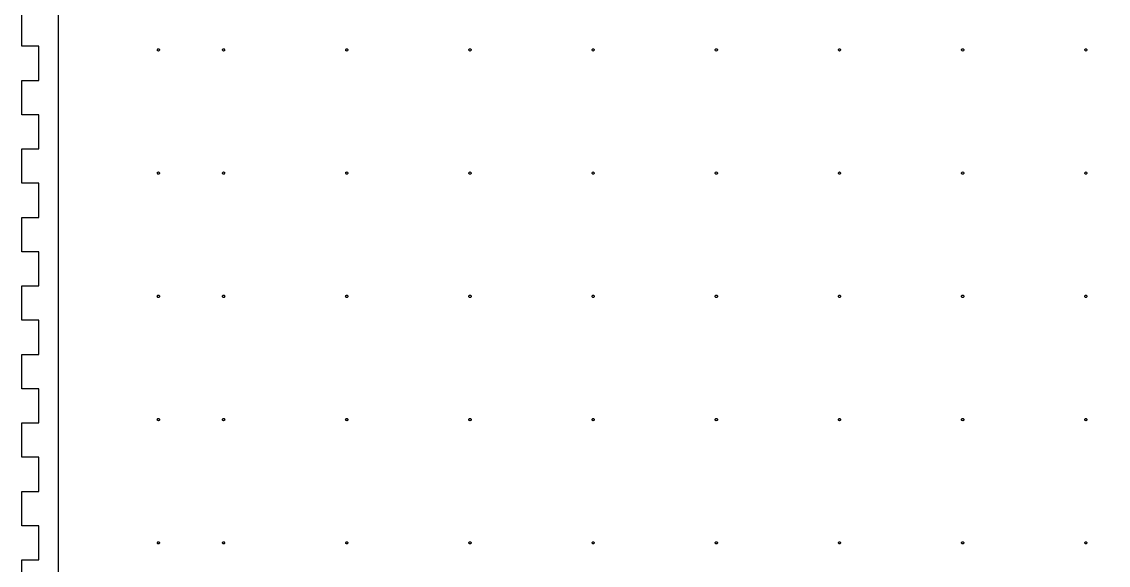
# Model space of a CAD drawing. Extents: x -1244 to 2756, y -1638 to 1362.
# Drawn here: x 685.1 to 1066, y -275.8 to -85.3 of the extents above; entities that cross this region are included whole.
import ezdxf

# ---------------------------------------------------------------- set-up
doc = ezdxf.new("R2010")
doc.units = 0
doc.layers.add('Layer_1', color=7, linetype='CONTINUOUS')

msp = doc.modelspace()

# ---------------------------------------------------------------- linework, layer by layer
at = {"layer": 'Layer_1', "color": 7}
for points in [[(698.002527, 92.270025), (1418.335351, 92.270025), (1418.335351, -628.062779), (698.002527, -628.062779), (698.002527, 92.270025)], [(733.446364, -95.176367), (733.446364, -95.176367)], [(756.306364, -95.176367), (756.306364, -95.176367)], [(756.306364, -95.176367), (756.306364, -95.176367)], [(799.486364, -95.176367), (799.486364, -95.176367)], [(842.666364, -95.176367), (842.666364, -95.176367)], [(885.846364, -95.176367), (885.846364, -95.176367)], [(929.026364, -95.176367), (929.026364, -95.176367)], [(972.206364, -95.176367), (972.206364, -95.176367)], [(1015.386364, -95.176367), (1015.386364, -95.176367)], [(1058.56628, -95.176367), (1058.56628, -95.176367)], [(733.446364, -138.356367), (733.446364, -138.356367)], [(756.306364, -138.356367), (756.306364, -138.356367)], [(756.306364, -138.356367), (756.306364, -138.356367)], [(799.486364, -138.356367), (799.486364, -138.356367)], [(842.666364, -138.356367), (842.666364, -138.356367)], [(885.846364, -138.356367), (885.846364, -138.356367)], [(929.026364, -138.356367), (929.026364, -138.356367)], [(972.206364, -138.356367), (972.206364, -138.356367)], [(1015.386364, -138.356367), (1015.386364, -138.356367)], [(1058.56628, -138.356367), (1058.56628, -138.356367)], [(733.446364, -181.536367), (733.446364, -181.536367)], [(756.306364, -181.536367), (756.306364, -181.536367)], [(756.306364, -181.536367), (756.306364, -181.536367)], [(799.486364, -181.536367), (799.486364, -181.536367)], [(842.666364, -181.536367), (842.666364, -181.536367)], [(885.846364, -181.536367), (885.846364, -181.536367)], [(929.026364, -181.536367), (929.026364, -181.536367)], [(972.206364, -181.536367), (972.206364, -181.536367)], [(1015.386364, -181.536367), (1015.386364, -181.536367)], [(1058.56628, -181.536367), (1058.56628, -181.536367)], [(733.446364, -224.716367), (733.446364, -224.716367)], [(756.306364, -224.716367), (756.306364, -224.716367)], [(756.306364, -224.716367), (756.306364, -224.716367)], [(799.486364, -224.716367), (799.486364, -224.716367)], [(842.666364, -224.716367), (842.666364, -224.716367)], [(885.846364, -224.716367), (885.846364, -224.716367)], [(929.026364, -224.716367), (929.026364, -224.716367)], [(972.206364, -224.716367), (972.206364, -224.716367)], [(1015.386364, -224.716367), (1015.386364, -224.716367)], [(1058.56628, -224.716367), (1058.56628, -224.716367)], [(733.446364, -267.89631), (733.446364, -267.89631)], [(756.306364, -267.89631), (756.306364, -267.89631)], [(756.306364, -267.89631), (756.306364, -267.89631)], [(799.486364, -267.89631), (799.486364, -267.89631)], [(842.666364, -267.89631), (842.666364, -267.89631)], [(885.846364, -267.89631), (885.846364, -267.89631)], [(929.026364, -267.89631), (929.026364, -267.89631)], [(972.206364, -267.89631), (972.206364, -267.89631)], [(1015.386364, -267.89631), (1015.386364, -267.89631)], [(1058.56628, -267.89631), (1058.56628, -267.89631)]]:
    msp.add_lwpolyline(points, close=True, dxfattribs=at)
msp.add_lwpolyline([(685.13864, -285.896387), (685.13864, -273.896383), (691.138628, -273.896383), (691.138628, -261.896379), (685.13864, -261.896379), (685.13864, -249.896346), (691.138628, -249.896346), (691.138628, -237.896342), (685.13864, -237.896342), (685.13864, -225.896338), (691.138628, -225.896338), (691.138628, -213.896334), (685.13864, -213.896334), (685.13864, -201.89633), (691.138628, -201.89633), (691.138628, -189.896297), (685.13864, -189.896297), (685.13864, -177.896293), (691.138628, -177.896293), (691.138628, -165.896289), (685.13864, -165.896289), (685.13864, -153.896284), (691.138628, -153.896284), (691.138628, -141.89628), (685.13864, -141.89628), (685.13864, -129.896276), (691.138628, -129.896276), (691.138628, -117.896272), (685.13864, -117.896272), (685.13864, -105.896239), (691.138628, -105.896239), (691.138628, -93.896235), (685.13864, -93.896235), (685.13864, -81.896231)], dxfattribs=at)
for points in [[(732.651514, -95.176367), (732.651513, -95.070963), (732.693385, -94.969876), (732.767916, -94.895344)], [(732.767916, -95.457389), (732.693385, -95.382858), (732.651513, -95.281771), (732.651514, -95.176367)], [(732.767916, -94.895344), (732.842448, -94.820813), (732.943535, -94.778941), (733.048939, -94.778942)], [(733.048939, -94.778942), (733.154343, -94.778941), (733.25543, -94.820813), (733.329961, -94.895344)], [(733.329961, -94.895344), (733.404493, -94.969876), (733.446365, -95.070963), (733.446364, -95.176367)], [(733.446364, -95.176367), (733.446365, -95.281771), (733.404493, -95.382858), (733.329961, -95.457389)], [(755.511514, -95.176367), (755.511513, -95.070963), (755.553385, -94.969876), (755.627916, -94.895344)], [(755.511514, -95.176367), (755.511513, -95.070963), (755.553385, -94.969876), (755.627916, -94.895344)], [(755.627916, -95.457389), (755.553385, -95.382858), (755.511513, -95.281771), (755.511514, -95.176367)], [(755.627916, -95.457389), (755.553385, -95.382858), (755.511513, -95.281771), (755.511514, -95.176367)], [(755.627916, -94.895344), (755.702448, -94.820813), (755.803535, -94.778941), (755.908939, -94.778942)], [(755.627916, -94.895344), (755.702448, -94.820813), (755.803535, -94.778941), (755.908939, -94.778942)], [(755.908939, -94.778942), (756.014343, -94.778941), (756.11543, -94.820813), (756.189961, -94.895344)], [(755.908939, -94.778942), (756.014343, -94.778941), (756.11543, -94.820813), (756.189961, -94.895344)], [(756.189961, -94.895344), (756.264493, -94.969876), (756.306365, -95.070963), (756.306364, -95.176367)], [(756.189961, -94.895344), (756.264493, -94.969876), (756.306365, -95.070963), (756.306364, -95.176367)], [(756.306364, -95.176367), (756.306365, -95.281771), (756.264493, -95.382858), (756.189961, -95.457389)], [(756.306364, -95.176367), (756.306365, -95.281771), (756.264493, -95.382858), (756.189961, -95.457389)], [(798.691514, -95.176367), (798.691513, -95.070963), (798.733385, -94.969876), (798.807916, -94.895344)], [(798.807916, -95.457389), (798.733385, -95.382858), (798.691513, -95.281771), (798.691514, -95.176367)], [(798.807916, -94.895344), (798.882448, -94.820813), (798.983535, -94.778941), (799.088939, -94.778942)], [(799.088939, -94.778942), (799.194343, -94.778941), (799.29543, -94.820813), (799.369961, -94.895344)], [(799.369961, -94.895344), (799.444493, -94.969876), (799.486365, -95.070963), (799.486364, -95.176367)], [(799.486364, -95.176367), (799.486365, -95.281771), (799.444493, -95.382858), (799.369961, -95.457389)], [(841.871514, -95.176367), (841.871513, -95.070963), (841.913385, -94.969876), (841.987916, -94.895344)], [(841.987916, -95.457389), (841.913385, -95.382858), (841.871513, -95.281771), (841.871514, -95.176367)], [(841.987916, -94.895344), (842.062448, -94.820813), (842.163535, -94.778941), (842.268939, -94.778942)], [(842.268939, -94.778942), (842.374343, -94.778941), (842.47543, -94.820813), (842.549961, -94.895344)], [(842.549961, -94.895344), (842.624493, -94.969876), (842.666365, -95.070963), (842.666364, -95.176367)], [(842.666364, -95.176367), (842.666365, -95.281771), (842.624493, -95.382858), (842.549961, -95.457389)], [(885.051514, -95.176367), (885.051513, -95.070963), (885.093385, -94.969876), (885.167916, -94.895344)], [(885.167916, -95.457389), (885.093385, -95.382858), (885.051513, -95.281771), (885.051514, -95.176367)], [(885.167916, -94.895344), (885.242448, -94.820813), (885.343535, -94.778941), (885.448939, -94.778942)], [(885.448939, -94.778942), (885.554343, -94.778941), (885.65543, -94.820813), (885.729961, -94.895344)], [(885.729961, -94.895344), (885.804493, -94.969876), (885.846365, -95.070963), (885.846364, -95.176367)], [(885.846364, -95.176367), (885.846365, -95.281771), (885.804493, -95.382858), (885.729961, -95.457389)], [(928.231514, -95.176367), (928.231513, -95.070963), (928.273385, -94.969876), (928.347916, -94.895344)], [(928.347916, -95.457389), (928.273385, -95.382858), (928.231513, -95.281771), (928.231514, -95.176367)], [(928.347916, -94.895344), (928.422448, -94.820813), (928.523535, -94.778941), (928.628939, -94.778942)], [(928.628939, -94.778942), (928.734343, -94.778941), (928.83543, -94.820813), (928.909961, -94.895344)], [(928.909961, -94.895344), (928.984493, -94.969876), (929.026365, -95.070963), (929.026364, -95.176367)], [(929.026364, -95.176367), (929.026365, -95.281771), (928.984493, -95.382858), (928.909961, -95.457389)], [(971.411514, -95.176367), (971.411513, -95.070963), (971.453385, -94.969876), (971.527916, -94.895344)], [(971.527916, -95.457389), (971.453385, -95.382858), (971.411513, -95.281771), (971.411514, -95.176367)], [(971.527916, -94.895344), (971.602448, -94.820813), (971.703535, -94.778941), (971.808939, -94.778942)], [(971.808939, -94.778942), (971.914343, -94.778941), (972.01543, -94.820813), (972.089961, -94.895344)], [(972.089961, -94.895344), (972.164493, -94.969876), (972.206365, -95.070963), (972.206364, -95.176367)], [(972.206364, -95.176367), (972.206365, -95.281771), (972.164493, -95.382858), (972.089961, -95.457389)], [(1014.591514, -95.176367), (1014.591513, -95.070963), (1014.633385, -94.969876), (1014.707916, -94.895344)], [(1014.707916, -95.457389), (1014.633385, -95.382858), (1014.591513, -95.281771), (1014.591514, -95.176367)], [(1014.707916, -94.895344), (1014.782448, -94.820813), (1014.883535, -94.778941), (1014.988939, -94.778942)], [(1014.988939, -94.778942), (1015.094343, -94.778941), (1015.19543, -94.820813), (1015.269961, -94.895344)], [(1015.269961, -94.895344), (1015.344493, -94.969876), (1015.386365, -95.070963), (1015.386364, -95.176367)], [(1015.386364, -95.176367), (1015.386365, -95.281771), (1015.344493, -95.382858), (1015.269961, -95.457389)], [(1057.771429, -95.176367), (1057.771429, -95.070963), (1057.8133, -94.969876), (1057.887832, -94.895344)], [(1057.887832, -95.457389), (1057.8133, -95.382858), (1057.771429, -95.281771), (1057.771429, -95.176367)], [(1057.887832, -94.895344), (1057.962364, -94.820813), (1058.06345, -94.778941), (1058.168854, -94.778942)], [(1058.168854, -94.778942), (1058.274258, -94.778941), (1058.375345, -94.820813), (1058.449877, -94.895344)], [(1058.449877, -94.895344), (1058.524408, -94.969876), (1058.56628, -95.070963), (1058.56628, -95.176367)], [(1058.56628, -95.176367), (1058.56628, -95.281771), (1058.524408, -95.382858), (1058.449877, -95.457389)], [(733.048939, -95.573792), (732.943535, -95.573793), (732.842448, -95.531921), (732.767916, -95.457389)], [(733.329961, -95.457389), (733.25543, -95.531921), (733.154343, -95.573793), (733.048939, -95.573792)], [(755.908939, -95.573792), (755.803535, -95.573793), (755.702448, -95.531921), (755.627916, -95.457389)], [(755.908939, -95.573792), (755.803535, -95.573793), (755.702448, -95.531921), (755.627916, -95.457389)], [(756.189961, -95.457389), (756.11543, -95.531921), (756.014343, -95.573793), (755.908939, -95.573792)], [(756.189961, -95.457389), (756.11543, -95.531921), (756.014343, -95.573793), (755.908939, -95.573792)], [(799.088939, -95.573792), (798.983535, -95.573793), (798.882448, -95.531921), (798.807916, -95.457389)], [(799.369961, -95.457389), (799.29543, -95.531921), (799.194343, -95.573793), (799.088939, -95.573792)], [(842.268939, -95.573792), (842.163535, -95.573793), (842.062448, -95.531921), (841.987916, -95.457389)], [(842.549961, -95.457389), (842.47543, -95.531921), (842.374343, -95.573793), (842.268939, -95.573792)], [(885.448939, -95.573792), (885.343535, -95.573793), (885.242448, -95.531921), (885.167916, -95.457389)], [(885.729961, -95.457389), (885.65543, -95.531921), (885.554343, -95.573793), (885.448939, -95.573792)], [(928.628939, -95.573792), (928.523535, -95.573793), (928.422448, -95.531921), (928.347916, -95.457389)], [(928.909961, -95.457389), (928.83543, -95.531921), (928.734343, -95.573793), (928.628939, -95.573792)], [(971.808939, -95.573792), (971.703535, -95.573793), (971.602448, -95.531921), (971.527916, -95.457389)], [(972.089961, -95.457389), (972.01543, -95.531921), (971.914343, -95.573793), (971.808939, -95.573792)], [(1014.988939, -95.573792), (1014.883535, -95.573793), (1014.782448, -95.531921), (1014.707916, -95.457389)], [(1015.269961, -95.457389), (1015.19543, -95.531921), (1015.094343, -95.573793), (1014.988939, -95.573792)], [(1058.168854, -95.573792), (1058.06345, -95.573793), (1057.962364, -95.531921), (1057.887832, -95.457389)], [(1058.449877, -95.457389), (1058.375345, -95.531921), (1058.274258, -95.573793), (1058.168854, -95.573792)], [(732.651514, -138.356367), (732.651513, -138.250963), (732.693385, -138.149876), (732.767916, -138.075344)], [(732.767916, -138.637389), (732.693385, -138.562858), (732.651513, -138.461771), (732.651514, -138.356367)], [(732.767916, -138.075344), (732.842448, -138.000813), (732.943535, -137.958941), (733.048939, -137.958942)], [(733.048939, -138.753792), (732.943535, -138.753793), (732.842448, -138.711921), (732.767916, -138.637389)], [(733.048939, -137.958942), (733.154343, -137.958941), (733.25543, -138.000813), (733.329961, -138.075344)], [(733.329961, -138.637389), (733.25543, -138.711921), (733.154343, -138.753793), (733.048939, -138.753792)], [(733.329961, -138.075344), (733.404493, -138.149876), (733.446365, -138.250963), (733.446364, -138.356367)], [(733.446364, -138.356367), (733.446365, -138.461771), (733.404493, -138.562858), (733.329961, -138.637389)], [(755.511514, -138.356367), (755.511513, -138.250963), (755.553385, -138.149876), (755.627916, -138.075344)], [(755.511514, -138.356367), (755.511513, -138.250963), (755.553385, -138.149876), (755.627916, -138.075344)], [(755.627916, -138.637389), (755.553385, -138.562858), (755.511513, -138.461771), (755.511514, -138.356367)], [(755.627916, -138.637389), (755.553385, -138.562858), (755.511513, -138.461771), (755.511514, -138.356367)], [(755.627916, -138.075344), (755.702448, -138.000813), (755.803535, -137.958941), (755.908939, -137.958942)], [(755.627916, -138.075344), (755.702448, -138.000813), (755.803535, -137.958941), (755.908939, -137.958942)], [(755.908939, -138.753792), (755.803535, -138.753793), (755.702448, -138.711921), (755.627916, -138.637389)], [(755.908939, -138.753792), (755.803535, -138.753793), (755.702448, -138.711921), (755.627916, -138.637389)], [(755.908939, -137.958942), (756.014343, -137.958941), (756.11543, -138.000813), (756.189961, -138.075344)], [(755.908939, -137.958942), (756.014343, -137.958941), (756.11543, -138.000813), (756.189961, -138.075344)], [(756.189961, -138.637389), (756.11543, -138.711921), (756.014343, -138.753793), (755.908939, -138.753792)], [(756.189961, -138.637389), (756.11543, -138.711921), (756.014343, -138.753793), (755.908939, -138.753792)], [(756.189961, -138.075344), (756.264493, -138.149876), (756.306365, -138.250963), (756.306364, -138.356367)], [(756.189961, -138.075344), (756.264493, -138.149876), (756.306365, -138.250963), (756.306364, -138.356367)], [(756.306364, -138.356367), (756.306365, -138.461771), (756.264493, -138.562858), (756.189961, -138.637389)], [(756.306364, -138.356367), (756.306365, -138.461771), (756.264493, -138.562858), (756.189961, -138.637389)], [(798.691514, -138.356367), (798.691513, -138.250963), (798.733385, -138.149876), (798.807916, -138.075344)], [(798.807916, -138.637389), (798.733385, -138.562858), (798.691513, -138.461771), (798.691514, -138.356367)], [(798.807916, -138.075344), (798.882448, -138.000813), (798.983535, -137.958941), (799.088939, -137.958942)], [(799.088939, -138.753792), (798.983535, -138.753793), (798.882448, -138.711921), (798.807916, -138.637389)], [(799.088939, -137.958942), (799.194343, -137.958941), (799.29543, -138.000813), (799.369961, -138.075344)], [(799.369961, -138.637389), (799.29543, -138.711921), (799.194343, -138.753793), (799.088939, -138.753792)], [(799.369961, -138.075344), (799.444493, -138.149876), (799.486365, -138.250963), (799.486364, -138.356367)], [(799.486364, -138.356367), (799.486365, -138.461771), (799.444493, -138.562858), (799.369961, -138.637389)], [(841.871514, -138.356367), (841.871513, -138.250963), (841.913385, -138.149876), (841.987916, -138.075344)], [(841.987916, -138.637389), (841.913385, -138.562858), (841.871513, -138.461771), (841.871514, -138.356367)], [(841.987916, -138.075344), (842.062448, -138.000813), (842.163535, -137.958941), (842.268939, -137.958942)], [(842.268939, -138.753792), (842.163535, -138.753793), (842.062448, -138.711921), (841.987916, -138.637389)], [(842.268939, -137.958942), (842.374343, -137.958941), (842.47543, -138.000813), (842.549961, -138.075344)], [(842.549961, -138.637389), (842.47543, -138.711921), (842.374343, -138.753793), (842.268939, -138.753792)], [(842.549961, -138.075344), (842.624493, -138.149876), (842.666365, -138.250963), (842.666364, -138.356367)], [(842.666364, -138.356367), (842.666365, -138.461771), (842.624493, -138.562858), (842.549961, -138.637389)], [(885.051514, -138.356367), (885.051513, -138.250963), (885.093385, -138.149876), (885.167916, -138.075344)], [(885.167916, -138.637389), (885.093385, -138.562858), (885.051513, -138.461771), (885.051514, -138.356367)], [(885.167916, -138.075344), (885.242448, -138.000813), (885.343535, -137.958941), (885.448939, -137.958942)], [(885.448939, -138.753792), (885.343535, -138.753793), (885.242448, -138.711921), (885.167916, -138.637389)], [(885.448939, -137.958942), (885.554343, -137.958941), (885.65543, -138.000813), (885.729961, -138.075344)], [(885.729961, -138.637389), (885.65543, -138.711921), (885.554343, -138.753793), (885.448939, -138.753792)], [(885.729961, -138.075344), (885.804493, -138.149876), (885.846365, -138.250963), (885.846364, -138.356367)], [(885.846364, -138.356367), (885.846365, -138.461771), (885.804493, -138.562858), (885.729961, -138.637389)], [(928.231514, -138.356367), (928.231513, -138.250963), (928.273385, -138.149876), (928.347916, -138.075344)], [(928.347916, -138.637389), (928.273385, -138.562858), (928.231513, -138.461771), (928.231514, -138.356367)], [(928.347916, -138.075344), (928.422448, -138.000813), (928.523535, -137.958941), (928.628939, -137.958942)], [(928.628939, -138.753792), (928.523535, -138.753793), (928.422448, -138.711921), (928.347916, -138.637389)], [(928.628939, -137.958942), (928.734343, -137.958941), (928.83543, -138.000813), (928.909961, -138.075344)], [(928.909961, -138.637389), (928.83543, -138.711921), (928.734343, -138.753793), (928.628939, -138.753792)], [(928.909961, -138.075344), (928.984493, -138.149876), (929.026365, -138.250963), (929.026364, -138.356367)], [(929.026364, -138.356367), (929.026365, -138.461771), (928.984493, -138.562858), (928.909961, -138.637389)], [(971.411514, -138.356367), (971.411513, -138.250963), (971.453385, -138.149876), (971.527916, -138.075344)], [(971.527916, -138.637389), (971.453385, -138.562858), (971.411513, -138.461771), (971.411514, -138.356367)], [(971.527916, -138.075344), (971.602448, -138.000813), (971.703535, -137.958941), (971.808939, -137.958942)], [(971.808939, -138.753792), (971.703535, -138.753793), (971.602448, -138.711921), (971.527916, -138.637389)], [(971.808939, -137.958942), (971.914343, -137.958941), (972.01543, -138.000813), (972.089961, -138.075344)], [(972.089961, -138.637389), (972.01543, -138.711921), (971.914343, -138.753793), (971.808939, -138.753792)], [(972.089961, -138.075344), (972.164493, -138.149876), (972.206365, -138.250963), (972.206364, -138.356367)], [(972.206364, -138.356367), (972.206365, -138.461771), (972.164493, -138.562858), (972.089961, -138.637389)], [(1014.591514, -138.356367), (1014.591513, -138.250963), (1014.633385, -138.149876), (1014.707916, -138.075344)], [(1014.707916, -138.637389), (1014.633385, -138.562858), (1014.591513, -138.461771), (1014.591514, -138.356367)], [(1014.707916, -138.075344), (1014.782448, -138.000813), (1014.883535, -137.958941), (1014.988939, -137.958942)], [(1014.988939, -138.753792), (1014.883535, -138.753793), (1014.782448, -138.711921), (1014.707916, -138.637389)], [(1014.988939, -137.958942), (1015.094343, -137.958941), (1015.19543, -138.000813), (1015.269961, -138.075344)], [(1015.269961, -138.637389), (1015.19543, -138.711921), (1015.094343, -138.753793), (1014.988939, -138.753792)], [(1015.269961, -138.075344), (1015.344493, -138.149876), (1015.386365, -138.250963), (1015.386364, -138.356367)], [(1015.386364, -138.356367), (1015.386365, -138.461771), (1015.344493, -138.562858), (1015.269961, -138.637389)], [(1057.771429, -138.356367), (1057.771429, -138.250963), (1057.8133, -138.149876), (1057.887832, -138.075344)], [(1057.887832, -138.637389), (1057.8133, -138.562858), (1057.771429, -138.461771), (1057.771429, -138.356367)], [(1057.887832, -138.075344), (1057.962364, -138.000813), (1058.06345, -137.958941), (1058.168854, -137.958942)], [(1058.168854, -138.753792), (1058.06345, -138.753793), (1057.962364, -138.711921), (1057.887832, -138.637389)], [(1058.168854, -137.958942), (1058.274258, -137.958941), (1058.375345, -138.000813), (1058.449877, -138.075344)], [(1058.449877, -138.637389), (1058.375345, -138.711921), (1058.274258, -138.753793), (1058.168854, -138.753792)], [(1058.449877, -138.075344), (1058.524408, -138.149876), (1058.56628, -138.250963), (1058.56628, -138.356367)], [(1058.56628, -138.356367), (1058.56628, -138.461771), (1058.524408, -138.562858), (1058.449877, -138.637389)], [(732.651514, -181.536367), (732.651513, -181.430963), (732.693385, -181.329876), (732.767916, -181.255344)], [(732.767916, -181.817389), (732.693385, -181.742858), (732.651513, -181.641771), (732.651514, -181.536367)], [(732.767916, -181.255344), (732.842448, -181.180813), (732.943535, -181.138941), (733.048939, -181.138942)], [(733.048939, -181.933792), (732.943535, -181.933793), (732.842448, -181.891921), (732.767916, -181.817389)], [(733.048939, -181.138942), (733.154343, -181.138941), (733.25543, -181.180813), (733.329961, -181.255344)], [(733.329961, -181.817389), (733.25543, -181.891921), (733.154343, -181.933793), (733.048939, -181.933792)], [(733.329961, -181.255344), (733.404493, -181.329876), (733.446365, -181.430963), (733.446364, -181.536367)], [(733.446364, -181.536367), (733.446365, -181.641771), (733.404493, -181.742858), (733.329961, -181.817389)], [(755.511514, -181.536367), (755.511513, -181.430963), (755.553385, -181.329876), (755.627916, -181.255344)], [(755.511514, -181.536367), (755.511513, -181.430963), (755.553385, -181.329876), (755.627916, -181.255344)], [(755.627916, -181.817389), (755.553385, -181.742858), (755.511513, -181.641771), (755.511514, -181.536367)], [(755.627916, -181.817389), (755.553385, -181.742858), (755.511513, -181.641771), (755.511514, -181.536367)], [(755.627916, -181.255344), (755.702448, -181.180813), (755.803535, -181.138941), (755.908939, -181.138942)], [(755.627916, -181.255344), (755.702448, -181.180813), (755.803535, -181.138941), (755.908939, -181.138942)], [(755.908939, -181.933792), (755.803535, -181.933793), (755.702448, -181.891921), (755.627916, -181.817389)], [(755.908939, -181.933792), (755.803535, -181.933793), (755.702448, -181.891921), (755.627916, -181.817389)], [(755.908939, -181.138942), (756.014343, -181.138941), (756.11543, -181.180813), (756.189961, -181.255344)], [(755.908939, -181.138942), (756.014343, -181.138941), (756.11543, -181.180813), (756.189961, -181.255344)], [(756.189961, -181.817389), (756.11543, -181.891921), (756.014343, -181.933793), (755.908939, -181.933792)], [(756.189961, -181.817389), (756.11543, -181.891921), (756.014343, -181.933793), (755.908939, -181.933792)], [(756.189961, -181.255344), (756.264493, -181.329876), (756.306365, -181.430963), (756.306364, -181.536367)], [(756.189961, -181.255344), (756.264493, -181.329876), (756.306365, -181.430963), (756.306364, -181.536367)], [(756.306364, -181.536367), (756.306365, -181.641771), (756.264493, -181.742858), (756.189961, -181.817389)], [(756.306364, -181.536367), (756.306365, -181.641771), (756.264493, -181.742858), (756.189961, -181.817389)], [(798.691514, -181.536367), (798.691513, -181.430963), (798.733385, -181.329876), (798.807916, -181.255344)], [(798.807916, -181.817389), (798.733385, -181.742858), (798.691513, -181.641771), (798.691514, -181.536367)], [(798.807916, -181.255344), (798.882448, -181.180813), (798.983535, -181.138941), (799.088939, -181.138942)], [(799.088939, -181.933792), (798.983535, -181.933793), (798.882448, -181.891921), (798.807916, -181.817389)], [(799.088939, -181.138942), (799.194343, -181.138941), (799.29543, -181.180813), (799.369961, -181.255344)], [(799.369961, -181.817389), (799.29543, -181.891921), (799.194343, -181.933793), (799.088939, -181.933792)], [(799.369961, -181.255344), (799.444493, -181.329876), (799.486365, -181.430963), (799.486364, -181.536367)], [(799.486364, -181.536367), (799.486365, -181.641771), (799.444493, -181.742858), (799.369961, -181.817389)], [(841.871514, -181.536367), (841.871513, -181.430963), (841.913385, -181.329876), (841.987916, -181.255344)], [(841.987916, -181.817389), (841.913385, -181.742858), (841.871513, -181.641771), (841.871514, -181.536367)], [(841.987916, -181.255344), (842.062448, -181.180813), (842.163535, -181.138941), (842.268939, -181.138942)], [(842.268939, -181.933792), (842.163535, -181.933793), (842.062448, -181.891921), (841.987916, -181.817389)], [(842.268939, -181.138942), (842.374343, -181.138941), (842.47543, -181.180813), (842.549961, -181.255344)], [(842.549961, -181.817389), (842.47543, -181.891921), (842.374343, -181.933793), (842.268939, -181.933792)], [(842.549961, -181.255344), (842.624493, -181.329876), (842.666365, -181.430963), (842.666364, -181.536367)], [(842.666364, -181.536367), (842.666365, -181.641771), (842.624493, -181.742858), (842.549961, -181.817389)], [(885.051514, -181.536367), (885.051513, -181.430963), (885.093385, -181.329876), (885.167916, -181.255344)], [(885.167916, -181.817389), (885.093385, -181.742858), (885.051513, -181.641771), (885.051514, -181.536367)], [(885.167916, -181.255344), (885.242448, -181.180813), (885.343535, -181.138941), (885.448939, -181.138942)], [(885.448939, -181.933792), (885.343535, -181.933793), (885.242448, -181.891921), (885.167916, -181.817389)], [(885.448939, -181.138942), (885.554343, -181.138941), (885.65543, -181.180813), (885.729961, -181.255344)], [(885.729961, -181.817389), (885.65543, -181.891921), (885.554343, -181.933793), (885.448939, -181.933792)], [(885.729961, -181.255344), (885.804493, -181.329876), (885.846365, -181.430963), (885.846364, -181.536367)], [(885.846364, -181.536367), (885.846365, -181.641771), (885.804493, -181.742858), (885.729961, -181.817389)], [(928.231514, -181.536367), (928.231513, -181.430963), (928.273385, -181.329876), (928.347916, -181.255344)], [(928.347916, -181.817389), (928.273385, -181.742858), (928.231513, -181.641771), (928.231514, -181.536367)], [(928.347916, -181.255344), (928.422448, -181.180813), (928.523535, -181.138941), (928.628939, -181.138942)], [(928.628939, -181.933792), (928.523535, -181.933793), (928.422448, -181.891921), (928.347916, -181.817389)], [(928.628939, -181.138942), (928.734343, -181.138941), (928.83543, -181.180813), (928.909961, -181.255344)], [(928.909961, -181.817389), (928.83543, -181.891921), (928.734343, -181.933793), (928.628939, -181.933792)], [(928.909961, -181.255344), (928.984493, -181.329876), (929.026365, -181.430963), (929.026364, -181.536367)], [(929.026364, -181.536367), (929.026365, -181.641771), (928.984493, -181.742858), (928.909961, -181.817389)], [(971.411514, -181.536367), (971.411513, -181.430963), (971.453385, -181.329876), (971.527916, -181.255344)], [(971.527916, -181.817389), (971.453385, -181.742858), (971.411513, -181.641771), (971.411514, -181.536367)], [(971.527916, -181.255344), (971.602448, -181.180813), (971.703535, -181.138941), (971.808939, -181.138942)], [(971.808939, -181.933792), (971.703535, -181.933793), (971.602448, -181.891921), (971.527916, -181.817389)], [(971.808939, -181.138942), (971.914343, -181.138941), (972.01543, -181.180813), (972.089961, -181.255344)], [(972.089961, -181.817389), (972.01543, -181.891921), (971.914343, -181.933793), (971.808939, -181.933792)], [(972.089961, -181.255344), (972.164493, -181.329876), (972.206365, -181.430963), (972.206364, -181.536367)], [(972.206364, -181.536367), (972.206365, -181.641771), (972.164493, -181.742858), (972.089961, -181.817389)], [(1014.591514, -181.536367), (1014.591513, -181.430963), (1014.633385, -181.329876), (1014.707916, -181.255344)], [(1014.707916, -181.817389), (1014.633385, -181.742858), (1014.591513, -181.641771), (1014.591514, -181.536367)], [(1014.707916, -181.255344), (1014.782448, -181.180813), (1014.883535, -181.138941), (1014.988939, -181.138942)], [(1014.988939, -181.933792), (1014.883535, -181.933793), (1014.782448, -181.891921), (1014.707916, -181.817389)], [(1014.988939, -181.138942), (1015.094343, -181.138941), (1015.19543, -181.180813), (1015.269961, -181.255344)], [(1015.269961, -181.817389), (1015.19543, -181.891921), (1015.094343, -181.933793), (1014.988939, -181.933792)], [(1015.269961, -181.255344), (1015.344493, -181.329876), (1015.386365, -181.430963), (1015.386364, -181.536367)], [(1015.386364, -181.536367), (1015.386365, -181.641771), (1015.344493, -181.742858), (1015.269961, -181.817389)], [(1057.771429, -181.536367), (1057.771429, -181.430963), (1057.8133, -181.329876), (1057.887832, -181.255344)], [(1057.887832, -181.817389), (1057.8133, -181.742858), (1057.771429, -181.641771), (1057.771429, -181.536367)], [(1057.887832, -181.255344), (1057.962364, -181.180813), (1058.06345, -181.138941), (1058.168854, -181.138942)], [(1058.168854, -181.933792), (1058.06345, -181.933793), (1057.962364, -181.891921), (1057.887832, -181.817389)], [(1058.168854, -181.138942), (1058.274258, -181.138941), (1058.375345, -181.180813), (1058.449877, -181.255344)], [(1058.449877, -181.817389), (1058.375345, -181.891921), (1058.274258, -181.933793), (1058.168854, -181.933792)], [(1058.449877, -181.255344), (1058.524408, -181.329876), (1058.56628, -181.430963), (1058.56628, -181.536367)], [(1058.56628, -181.536367), (1058.56628, -181.641771), (1058.524408, -181.742858), (1058.449877, -181.817389)], [(732.651514, -224.716367), (732.651513, -224.610963), (732.693385, -224.509876), (732.767916, -224.435344)], [(732.767916, -224.997389), (732.693385, -224.922858), (732.651513, -224.821771), (732.651514, -224.716367)], [(732.767916, -224.435344), (732.842448, -224.360813), (732.943535, -224.318941), (733.048939, -224.318942)], [(733.048939, -224.318942), (733.154343, -224.318941), (733.25543, -224.360813), (733.329961, -224.435344)], [(733.329961, -224.435344), (733.404493, -224.509876), (733.446365, -224.610963), (733.446364, -224.716367)], [(733.446364, -224.716367), (733.446365, -224.821771), (733.404493, -224.922858), (733.329961, -224.997389)], [(755.511514, -224.716367), (755.511513, -224.610963), (755.553385, -224.509876), (755.627916, -224.435344)], [(755.511514, -224.716367), (755.511513, -224.610963), (755.553385, -224.509876), (755.627916, -224.435344)], [(755.627916, -224.997389), (755.553385, -224.922858), (755.511513, -224.821771), (755.511514, -224.716367)], [(755.627916, -224.997389), (755.553385, -224.922858), (755.511513, -224.821771), (755.511514, -224.716367)], [(755.627916, -224.435344), (755.702448, -224.360813), (755.803535, -224.318941), (755.908939, -224.318942)], [(755.627916, -224.435344), (755.702448, -224.360813), (755.803535, -224.318941), (755.908939, -224.318942)], [(755.908939, -224.318942), (756.014343, -224.318941), (756.11543, -224.360813), (756.189961, -224.435344)], [(755.908939, -224.318942), (756.014343, -224.318941), (756.11543, -224.360813), (756.189961, -224.435344)], [(756.189961, -224.435344), (756.264493, -224.509876), (756.306365, -224.610963), (756.306364, -224.716367)], [(756.189961, -224.435344), (756.264493, -224.509876), (756.306365, -224.610963), (756.306364, -224.716367)], [(756.306364, -224.716367), (756.306365, -224.821771), (756.264493, -224.922858), (756.189961, -224.997389)], [(756.306364, -224.716367), (756.306365, -224.821771), (756.264493, -224.922858), (756.189961, -224.997389)], [(798.691514, -224.716367), (798.691513, -224.610963), (798.733385, -224.509876), (798.807916, -224.435344)], [(798.807916, -224.997389), (798.733385, -224.922858), (798.691513, -224.821771), (798.691514, -224.716367)], [(798.807916, -224.435344), (798.882448, -224.360813), (798.983535, -224.318941), (799.088939, -224.318942)], [(799.088939, -224.318942), (799.194343, -224.318941), (799.29543, -224.360813), (799.369961, -224.435344)], [(799.369961, -224.435344), (799.444493, -224.509876), (799.486365, -224.610963), (799.486364, -224.716367)], [(799.486364, -224.716367), (799.486365, -224.821771), (799.444493, -224.922858), (799.369961, -224.997389)], [(841.871514, -224.716367), (841.871513, -224.610963), (841.913385, -224.509876), (841.987916, -224.435344)], [(841.987916, -224.997389), (841.913385, -224.922858), (841.871513, -224.821771), (841.871514, -224.716367)], [(841.987916, -224.435344), (842.062448, -224.360813), (842.163535, -224.318941), (842.268939, -224.318942)], [(842.268939, -224.318942), (842.374343, -224.318941), (842.47543, -224.360813), (842.549961, -224.435344)], [(842.549961, -224.435344), (842.624493, -224.509876), (842.666365, -224.610963), (842.666364, -224.716367)], [(842.666364, -224.716367), (842.666365, -224.821771), (842.624493, -224.922858), (842.549961, -224.997389)], [(885.051514, -224.716367), (885.051513, -224.610963), (885.093385, -224.509876), (885.167916, -224.435344)], [(885.167916, -224.997389), (885.093385, -224.922858), (885.051513, -224.821771), (885.051514, -224.716367)], [(885.167916, -224.435344), (885.242448, -224.360813), (885.343535, -224.318941), (885.448939, -224.318942)], [(885.448939, -224.318942), (885.554343, -224.318941), (885.65543, -224.360813), (885.729961, -224.435344)], [(885.729961, -224.435344), (885.804493, -224.509876), (885.846365, -224.610963), (885.846364, -224.716367)], [(885.846364, -224.716367), (885.846365, -224.821771), (885.804493, -224.922858), (885.729961, -224.997389)], [(928.231514, -224.716367), (928.231513, -224.610963), (928.273385, -224.509876), (928.347916, -224.435344)], [(928.347916, -224.997389), (928.273385, -224.922858), (928.231513, -224.821771), (928.231514, -224.716367)], [(928.347916, -224.435344), (928.422448, -224.360813), (928.523535, -224.318941), (928.628939, -224.318942)], [(928.628939, -224.318942), (928.734343, -224.318941), (928.83543, -224.360813), (928.909961, -224.435344)], [(928.909961, -224.435344), (928.984493, -224.509876), (929.026365, -224.610963), (929.026364, -224.716367)], [(929.026364, -224.716367), (929.026365, -224.821771), (928.984493, -224.922858), (928.909961, -224.997389)], [(971.411514, -224.716367), (971.411513, -224.610963), (971.453385, -224.509876), (971.527916, -224.435344)], [(971.527916, -224.997389), (971.453385, -224.922858), (971.411513, -224.821771), (971.411514, -224.716367)], [(971.527916, -224.435344), (971.602448, -224.360813), (971.703535, -224.318941), (971.808939, -224.318942)], [(971.808939, -224.318942), (971.914343, -224.318941), (972.01543, -224.360813), (972.089961, -224.435344)], [(972.089961, -224.435344), (972.164493, -224.509876), (972.206365, -224.610963), (972.206364, -224.716367)], [(972.206364, -224.716367), (972.206365, -224.821771), (972.164493, -224.922858), (972.089961, -224.997389)], [(1014.591514, -224.716367), (1014.591513, -224.610963), (1014.633385, -224.509876), (1014.707916, -224.435344)], [(1014.707916, -224.997389), (1014.633385, -224.922858), (1014.591513, -224.821771), (1014.591514, -224.716367)], [(1014.707916, -224.435344), (1014.782448, -224.360813), (1014.883535, -224.318941), (1014.988939, -224.318942)], [(1014.988939, -224.318942), (1015.094343, -224.318941), (1015.19543, -224.360813), (1015.269961, -224.435344)], [(1015.269961, -224.435344), (1015.344493, -224.509876), (1015.386365, -224.610963), (1015.386364, -224.716367)], [(1015.386364, -224.716367), (1015.386365, -224.821771), (1015.344493, -224.922858), (1015.269961, -224.997389)], [(1057.771429, -224.716367), (1057.771429, -224.610963), (1057.8133, -224.509876), (1057.887832, -224.435344)], [(1057.887832, -224.997389), (1057.8133, -224.922858), (1057.771429, -224.821771), (1057.771429, -224.716367)], [(1057.887832, -224.435344), (1057.962364, -224.360813), (1058.06345, -224.318941), (1058.168854, -224.318942)], [(1058.168854, -224.318942), (1058.274258, -224.318941), (1058.375345, -224.360813), (1058.449877, -224.435344)], [(1058.449877, -224.435344), (1058.524408, -224.509876), (1058.56628, -224.610963), (1058.56628, -224.716367)], [(1058.56628, -224.716367), (1058.56628, -224.821771), (1058.524408, -224.922858), (1058.449877, -224.997389)], [(733.048939, -225.113792), (732.943535, -225.113793), (732.842448, -225.071921), (732.767916, -224.997389)], [(733.329961, -224.997389), (733.25543, -225.071921), (733.154343, -225.113793), (733.048939, -225.113792)], [(755.908939, -225.113792), (755.803535, -225.113793), (755.702448, -225.071921), (755.627916, -224.997389)], [(755.908939, -225.113792), (755.803535, -225.113793), (755.702448, -225.071921), (755.627916, -224.997389)], [(756.189961, -224.997389), (756.11543, -225.071921), (756.014343, -225.113793), (755.908939, -225.113792)], [(756.189961, -224.997389), (756.11543, -225.071921), (756.014343, -225.113793), (755.908939, -225.113792)], [(799.088939, -225.113792), (798.983535, -225.113793), (798.882448, -225.071921), (798.807916, -224.997389)], [(799.369961, -224.997389), (799.29543, -225.071921), (799.194343, -225.113793), (799.088939, -225.113792)], [(842.268939, -225.113792), (842.163535, -225.113793), (842.062448, -225.071921), (841.987916, -224.997389)], [(842.549961, -224.997389), (842.47543, -225.071921), (842.374343, -225.113793), (842.268939, -225.113792)], [(885.448939, -225.113792), (885.343535, -225.113793), (885.242448, -225.071921), (885.167916, -224.997389)], [(885.729961, -224.997389), (885.65543, -225.071921), (885.554343, -225.113793), (885.448939, -225.113792)], [(928.628939, -225.113792), (928.523535, -225.113793), (928.422448, -225.071921), (928.347916, -224.997389)], [(928.909961, -224.997389), (928.83543, -225.071921), (928.734343, -225.113793), (928.628939, -225.113792)], [(971.808939, -225.113792), (971.703535, -225.113793), (971.602448, -225.071921), (971.527916, -224.997389)], [(972.089961, -224.997389), (972.01543, -225.071921), (971.914343, -225.113793), (971.808939, -225.113792)], [(1014.988939, -225.113792), (1014.883535, -225.113793), (1014.782448, -225.071921), (1014.707916, -224.997389)], [(1015.269961, -224.997389), (1015.19543, -225.071921), (1015.094343, -225.113793), (1014.988939, -225.113792)], [(1058.168854, -225.113792), (1058.06345, -225.113793), (1057.962364, -225.071921), (1057.887832, -224.997389)], [(1058.449877, -224.997389), (1058.375345, -225.071921), (1058.274258, -225.113793), (1058.168854, -225.113792)], [(732.651514, -267.89631), (732.651513, -267.790907), (732.693385, -267.68982), (732.767916, -267.615288)], [(732.767916, -268.177333), (732.693385, -268.102801), (732.651513, -268.001714), (732.651514, -267.89631)], [(732.767916, -267.615288), (732.842448, -267.540756), (732.943535, -267.498885), (733.048939, -267.498885)], [(733.048939, -268.293736), (732.943535, -268.293736), (732.842448, -268.251865), (732.767916, -268.177333)], [(733.048939, -267.498885), (733.154343, -267.498885), (733.25543, -267.540756), (733.329961, -267.615288)], [(733.329961, -268.177333), (733.25543, -268.251865), (733.154343, -268.293736), (733.048939, -268.293736)], [(733.329961, -267.615288), (733.404493, -267.68982), (733.446365, -267.790907), (733.446364, -267.89631)], [(733.446364, -267.89631), (733.446365, -268.001714), (733.404493, -268.102801), (733.329961, -268.177333)], [(755.511514, -267.89631), (755.511513, -267.790907), (755.553385, -267.68982), (755.627916, -267.615288)], [(755.511514, -267.89631), (755.511513, -267.790907), (755.553385, -267.68982), (755.627916, -267.615288)], [(755.627916, -268.177333), (755.553385, -268.102801), (755.511513, -268.001714), (755.511514, -267.89631)], [(755.627916, -268.177333), (755.553385, -268.102801), (755.511513, -268.001714), (755.511514, -267.89631)], [(755.627916, -267.615288), (755.702448, -267.540756), (755.803535, -267.498885), (755.908939, -267.498885)], [(755.627916, -267.615288), (755.702448, -267.540756), (755.803535, -267.498885), (755.908939, -267.498885)], [(755.908939, -268.293736), (755.803535, -268.293736), (755.702448, -268.251865), (755.627916, -268.177333)], [(755.908939, -268.293736), (755.803535, -268.293736), (755.702448, -268.251865), (755.627916, -268.177333)], [(755.908939, -267.498885), (756.014343, -267.498885), (756.11543, -267.540756), (756.189961, -267.615288)], [(755.908939, -267.498885), (756.014343, -267.498885), (756.11543, -267.540756), (756.189961, -267.615288)], [(756.189961, -268.177333), (756.11543, -268.251865), (756.014343, -268.293736), (755.908939, -268.293736)], [(756.189961, -268.177333), (756.11543, -268.251865), (756.014343, -268.293736), (755.908939, -268.293736)], [(756.189961, -267.615288), (756.264493, -267.68982), (756.306365, -267.790907), (756.306364, -267.89631)], [(756.189961, -267.615288), (756.264493, -267.68982), (756.306365, -267.790907), (756.306364, -267.89631)], [(756.306364, -267.89631), (756.306365, -268.001714), (756.264493, -268.102801), (756.189961, -268.177333)], [(756.306364, -267.89631), (756.306365, -268.001714), (756.264493, -268.102801), (756.189961, -268.177333)], [(798.691514, -267.89631), (798.691513, -267.790907), (798.733385, -267.68982), (798.807916, -267.615288)], [(798.807916, -268.177333), (798.733385, -268.102801), (798.691513, -268.001714), (798.691514, -267.89631)], [(798.807916, -267.615288), (798.882448, -267.540756), (798.983535, -267.498885), (799.088939, -267.498885)], [(799.088939, -268.293736), (798.983535, -268.293736), (798.882448, -268.251865), (798.807916, -268.177333)], [(799.088939, -267.498885), (799.194343, -267.498885), (799.29543, -267.540756), (799.369961, -267.615288)], [(799.369961, -268.177333), (799.29543, -268.251865), (799.194343, -268.293736), (799.088939, -268.293736)], [(799.369961, -267.615288), (799.444493, -267.68982), (799.486365, -267.790907), (799.486364, -267.89631)], [(799.486364, -267.89631), (799.486365, -268.001714), (799.444493, -268.102801), (799.369961, -268.177333)], [(841.871514, -267.89631), (841.871513, -267.790907), (841.913385, -267.68982), (841.987916, -267.615288)], [(841.987916, -268.177333), (841.913385, -268.102801), (841.871513, -268.001714), (841.871514, -267.89631)], [(841.987916, -267.615288), (842.062448, -267.540756), (842.163535, -267.498885), (842.268939, -267.498885)], [(842.268939, -268.293736), (842.163535, -268.293736), (842.062448, -268.251865), (841.987916, -268.177333)], [(842.268939, -267.498885), (842.374343, -267.498885), (842.47543, -267.540756), (842.549961, -267.615288)], [(842.549961, -268.177333), (842.47543, -268.251865), (842.374343, -268.293736), (842.268939, -268.293736)], [(842.549961, -267.615288), (842.624493, -267.68982), (842.666365, -267.790907), (842.666364, -267.89631)], [(842.666364, -267.89631), (842.666365, -268.001714), (842.624493, -268.102801), (842.549961, -268.177333)], [(885.051514, -267.89631), (885.051513, -267.790907), (885.093385, -267.68982), (885.167916, -267.615288)], [(885.167916, -268.177333), (885.093385, -268.102801), (885.051513, -268.001714), (885.051514, -267.89631)], [(885.167916, -267.615288), (885.242448, -267.540756), (885.343535, -267.498885), (885.448939, -267.498885)], [(885.448939, -268.293736), (885.343535, -268.293736), (885.242448, -268.251865), (885.167916, -268.177333)], [(885.448939, -267.498885), (885.554343, -267.498885), (885.65543, -267.540756), (885.729961, -267.615288)], [(885.729961, -268.177333), (885.65543, -268.251865), (885.554343, -268.293736), (885.448939, -268.293736)], [(885.729961, -267.615288), (885.804493, -267.68982), (885.846365, -267.790907), (885.846364, -267.89631)], [(885.846364, -267.89631), (885.846365, -268.001714), (885.804493, -268.102801), (885.729961, -268.177333)], [(928.231514, -267.89631), (928.231513, -267.790907), (928.273385, -267.68982), (928.347916, -267.615288)], [(928.347916, -268.177333), (928.273385, -268.102801), (928.231513, -268.001714), (928.231514, -267.89631)], [(928.347916, -267.615288), (928.422448, -267.540756), (928.523535, -267.498885), (928.628939, -267.498885)], [(928.628939, -268.293736), (928.523535, -268.293736), (928.422448, -268.251865), (928.347916, -268.177333)], [(928.628939, -267.498885), (928.734343, -267.498885), (928.83543, -267.540756), (928.909961, -267.615288)], [(928.909961, -268.177333), (928.83543, -268.251865), (928.734343, -268.293736), (928.628939, -268.293736)], [(928.909961, -267.615288), (928.984493, -267.68982), (929.026365, -267.790907), (929.026364, -267.89631)], [(929.026364, -267.89631), (929.026365, -268.001714), (928.984493, -268.102801), (928.909961, -268.177333)], [(971.411514, -267.89631), (971.411513, -267.790907), (971.453385, -267.68982), (971.527916, -267.615288)], [(971.527916, -268.177333), (971.453385, -268.102801), (971.411513, -268.001714), (971.411514, -267.89631)], [(971.527916, -267.615288), (971.602448, -267.540756), (971.703535, -267.498885), (971.808939, -267.498885)], [(971.808939, -268.293736), (971.703535, -268.293736), (971.602448, -268.251865), (971.527916, -268.177333)], [(971.808939, -267.498885), (971.914343, -267.498885), (972.01543, -267.540756), (972.089961, -267.615288)], [(972.089961, -268.177333), (972.01543, -268.251865), (971.914343, -268.293736), (971.808939, -268.293736)], [(972.089961, -267.615288), (972.164493, -267.68982), (972.206365, -267.790907), (972.206364, -267.89631)], [(972.206364, -267.89631), (972.206365, -268.001714), (972.164493, -268.102801), (972.089961, -268.177333)], [(1014.591514, -267.89631), (1014.591513, -267.790907), (1014.633385, -267.68982), (1014.707916, -267.615288)], [(1014.707916, -268.177333), (1014.633385, -268.102801), (1014.591513, -268.001714), (1014.591514, -267.89631)], [(1014.707916, -267.615288), (1014.782448, -267.540756), (1014.883535, -267.498885), (1014.988939, -267.498885)], [(1014.988939, -268.293736), (1014.883535, -268.293736), (1014.782448, -268.251865), (1014.707916, -268.177333)], [(1014.988939, -267.498885), (1015.094343, -267.498885), (1015.19543, -267.540756), (1015.269961, -267.615288)], [(1015.269961, -268.177333), (1015.19543, -268.251865), (1015.094343, -268.293736), (1014.988939, -268.293736)], [(1015.269961, -267.615288), (1015.344493, -267.68982), (1015.386365, -267.790907), (1015.386364, -267.89631)], [(1015.386364, -267.89631), (1015.386365, -268.001714), (1015.344493, -268.102801), (1015.269961, -268.177333)], [(1057.771429, -267.89631), (1057.771429, -267.790907), (1057.8133, -267.68982), (1057.887832, -267.615288)], [(1057.887832, -268.177333), (1057.8133, -268.102801), (1057.771429, -268.001714), (1057.771429, -267.89631)], [(1057.887832, -267.615288), (1057.962364, -267.540756), (1058.06345, -267.498885), (1058.168854, -267.498885)], [(1058.168854, -268.293736), (1058.06345, -268.293736), (1057.962364, -268.251865), (1057.887832, -268.177333)], [(1058.168854, -267.498885), (1058.274258, -267.498885), (1058.375345, -267.540756), (1058.449877, -267.615288)], [(1058.449877, -268.177333), (1058.375345, -268.251865), (1058.274258, -268.293736), (1058.168854, -268.293736)], [(1058.449877, -267.615288), (1058.524408, -267.68982), (1058.56628, -267.790907), (1058.56628, -267.89631)], [(1058.56628, -267.89631), (1058.56628, -268.001714), (1058.524408, -268.102801), (1058.449877, -268.177333)]]:
    msp.add_open_spline(points, degree=3, dxfattribs=at)

doc.saveas('drawing.dxf')
